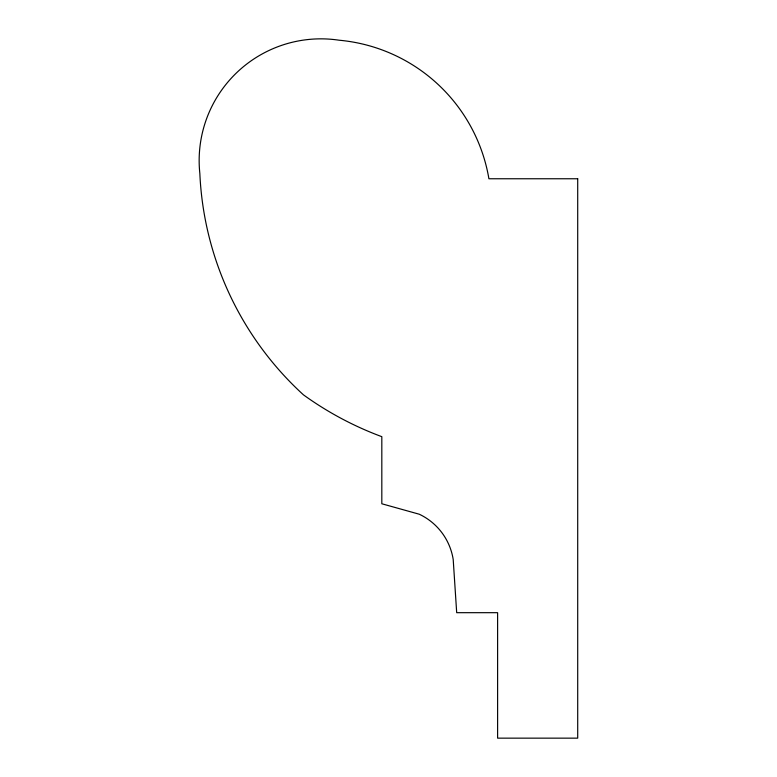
<?xml version="1.0" encoding="UTF-8"?>
<svg xmlns="http://www.w3.org/2000/svg" width="777" height="777" viewBox="0 0 777 777"><rect width="100%" height="100%" fill="white"/><g stroke="black" fill="none" stroke-linecap="round" stroke-linejoin="round"><path stroke-width="1.17" d="M577.709 178.759L488.908 178.759A167.191 167.191 0 0 0 339.151 40.219A121.766 121.766 0 0 0 199.844 173.533A319.085 319.085 0 0 0 303.457 394.852A329.982 329.982 0 0 0 381.818 436.674L381.818 503.768L419.25 514.219A60.412 60.412 0 0 1 453.205 559.527L456.691 612.684L497.61 612.684L497.61 738.15L577.709 738.15L577.709 178.759"/></g></svg>
